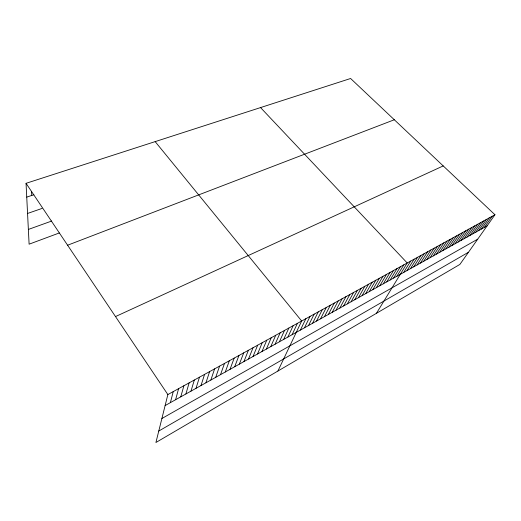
<?xml version="1.0" encoding="UTF-8"?>
<svg xmlns="http://www.w3.org/2000/svg" width="521" height="521" viewBox="0 0 521 521"><rect width="100%" height="100%" fill="white"/><g stroke="black" fill="none" stroke-linecap="round" stroke-linejoin="round"><path stroke-width="0.78" d="M494.95 214.75L167.86 394.56L155.916 442.505L459.88 264.427L494.95 214.75L350.6 78.495L26.05 183.32L29.104 244.18L59.296 232.965M170.387 402.629L173.252 391.597M175.61 399.718L178.592 388.659M180.78 396.833L183.887 385.748M185.906 393.967L189.13 382.87M190.986 391.134L194.32 380.011M196.02 388.327L199.465 377.184M201.008 385.54L204.564 374.384M205.951 382.785L209.611 371.61M210.855 380.05L214.613 368.855M215.707 377.341L219.575 366.133M220.52 374.651L224.486 363.43M225.293 371.987L229.351 360.753M230.022 369.35L234.176 358.103M234.704 366.738L238.957 355.472M239.354 364.14L243.698 352.867M243.958 361.574L248.393 350.288M248.524 359.021L253.05 347.728M253.05 356.494L257.667 345.189M257.537 353.993L262.239 342.675M261.985 351.512L266.772 340.18M266.4 349.05L271.265 337.712M270.777 346.608L275.72 335.263M275.114 344.186L280.142 332.834M279.412 341.783L284.518 330.425M283.678 339.405L288.862 328.041M287.911 337.041L293.167 325.677M292.105 334.703L297.432 323.326M277.914 371.037L301.666 321.001L155.167 141.621M300.389 330.08L305.866 318.696M304.485 327.794L310.028 316.403M308.543 325.527L314.156 314.137M312.567 323.28L318.246 311.884M316.56 321.053L322.304 309.656M320.526 318.839L326.328 307.442M324.453 316.644L330.327 305.247M328.354 314.469L334.287 303.072M332.222 312.313L338.214 300.91M336.058 310.171L342.108 298.767M339.861 308.048L345.977 296.644M343.639 305.938L349.806 294.534M347.39 303.847L353.609 292.444M351.108 301.77L357.386 290.373M354.794 299.712L361.131 288.315M358.455 297.673L364.843 286.27M362.088 295.641L368.529 284.245M365.69 293.629L372.183 282.239M369.272 291.636L375.81 280.239M372.821 289.656L379.405 278.266M376.344 287.69L382.981 276.299M379.842 285.736L386.523 274.352M383.306 283.802L390.04 272.418M386.751 281.881L393.524 270.503M390.17 279.972L396.989 268.602M393.563 278.077L400.428 266.713M396.93 276.195L403.834 264.837M376.429 313.316L407.22 262.975L260.546 107.58M403.69 272.424L410.678 261.073M407.083 270.529L414.117 259.184M410.45 268.654L417.523 257.309M413.791 266.785L420.903 255.453M417.106 264.935L424.257 253.61M420.401 263.098L427.591 251.78M423.671 261.275L430.893 249.963M426.914 259.465L434.175 248.159M430.131 257.667L437.432 246.368M433.329 255.883L440.662 244.59M436.5 254.118L443.866 242.825M439.646 252.359L447.051 241.08M442.778 250.614L450.209 239.341M445.878 248.882L453.348 237.615M448.959 247.162L456.461 235.902M452.02 245.45L459.555 234.209M455.061 243.756L462.622 232.522M458.076 242.076L465.663 230.842M461.065 240.402L468.692 229.181M464.042 238.742L471.694 227.534M466.992 237.094L474.67 225.893M469.922 235.459L477.633 224.264M472.834 233.838L480.57 222.649M475.725 232.223L483.488 221.047M478.597 230.621L486.38 219.458M481.45 229.032L489.258 217.876M484.283 227.449L492.117 216.306M158.768 431.043L468.47 252.255M161.894 418.513L477.711 239.165M165.118 405.572L487.089 225.88M115.506 316.573L443.221 165.919M67.606 245.222L394.319 119.758M28.368 229.442L51.716 221.034M27.561 213.46L42.058 208.426M26.74 197.114L33.865 194.737M26.05 183.32L167.86 394.56M31.573 191.396L31.742 195.447"/></g></svg>
